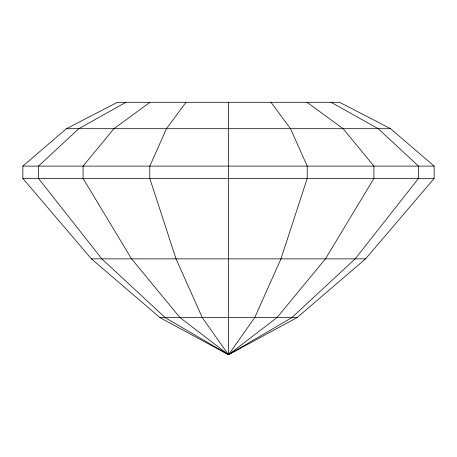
<?xml version="1.0" encoding="UTF-8"?>
<svg xmlns="http://www.w3.org/2000/svg" width="457" height="457" viewBox="0 0 457 457"><rect width="100%" height="100%" fill="white"/><g stroke="black" fill="none" stroke-linecap="round" stroke-linejoin="round"><path stroke-width="0.69" d="M125.904 102.294L78.775 128.697L38.502 166.102L38.502 178.441L101.837 258.862L165.166 317.621L228.5 354.706L297.05 317.621L365.6 258.862L434.15 178.441L434.15 166.102L390.564 128.697L339.551 102.294L117.449 102.294L66.436 128.697L22.85 166.102L22.85 178.441L91.4 258.862L159.95 317.621L228.5 354.706L254.732 317.621L280.964 258.862L307.201 178.441L307.201 166.102L290.521 128.697L270.995 102.294M186.005 102.294L166.479 128.697L149.799 166.102L149.799 178.441L176.036 258.862L202.268 317.621L228.5 354.706L291.834 317.621L355.163 258.862L418.498 178.441L418.498 166.102L378.225 128.697L331.097 102.294M149.976 102.294L113.907 128.697L83.083 166.102L83.083 178.441L131.553 258.862L180.029 317.621L228.5 354.706L276.971 317.621L325.447 258.862L373.917 178.441L373.917 166.102L343.093 128.697L307.024 102.294M66.436 128.697L390.564 128.697M22.85 166.102L434.15 166.102M22.85 178.441L434.15 178.441M91.4 258.862L365.6 258.862M159.95 317.621L297.05 317.621M228.5 102.294L228.5 354.706"/></g></svg>
